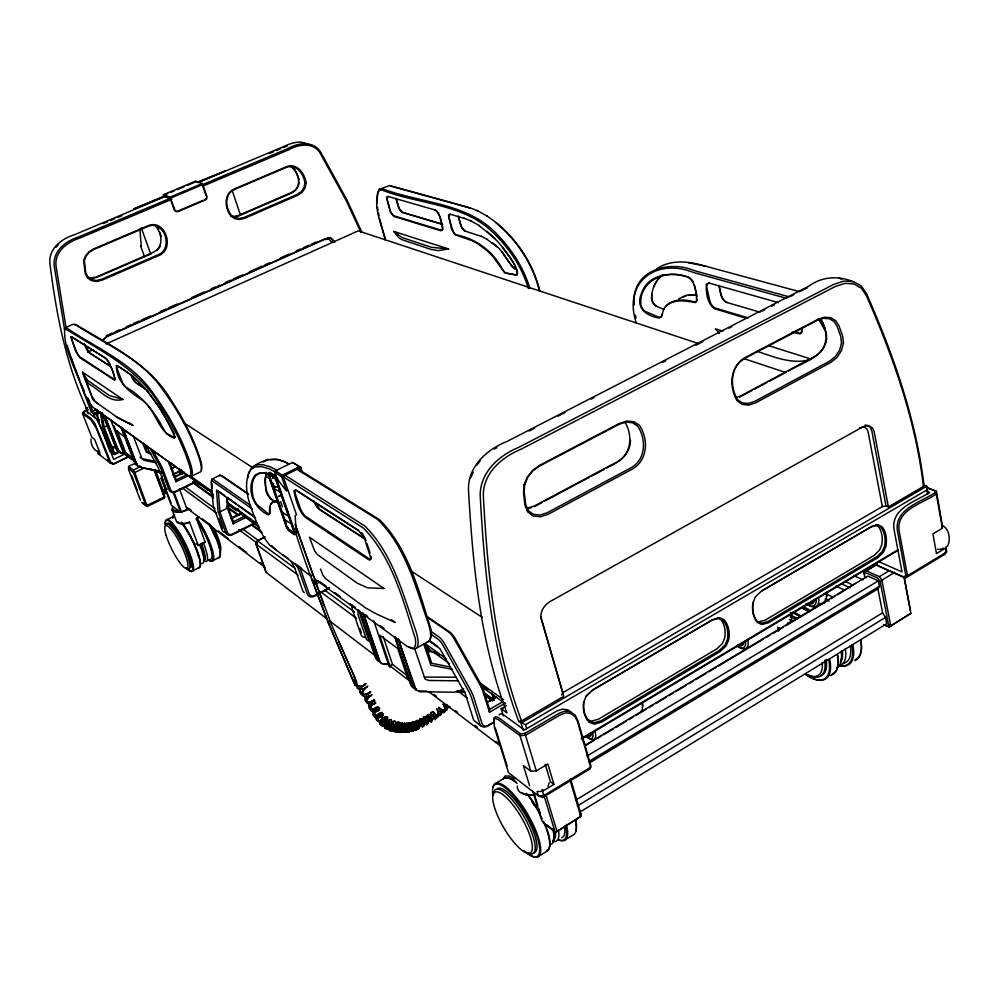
<?xml version="1.0" encoding="UTF-8"?>
<svg xmlns="http://www.w3.org/2000/svg" width="999" height="999" viewBox="0 0 999 999"><rect width="100%" height="100%" fill="white"/><g stroke="black" fill="none" stroke-linecap="round" stroke-linejoin="round"><path stroke-width="1.5" d="M432.367 719.18L431.593 721.778M128.559 467.682L128.571 466.458L135.115 463.336M409.665 726.323L408.441 723.301L405.719 723.85M269.942 506.343L269.867 511.513A9.041 2.373 63.4 0 1 267.807 513.399L257.767 505.219A6.294 1.636 63.4 0 1 252.997 496.353C251.698 489.41 251.111 481.306 255.869 475.499L259.927 473.301L265.347 473.189L269.33 474.425M370.429 708.653L372.402 703.858M876.223 564.21L879.182 566.358L905.556 578.009L944.517 554.445L946.553 552.085L945.816 547.914L936.45 553.571L932.941 533.878L942.369 528.246L942.407 525.586L936.4 491.333L926.16 487.262M432.13 720.104L431.106 716.233L428.858 714.223M634.34 304.87C630.556 270.904 668.294 259.465 694.53 270.717L789.497 296.915M418.906 720.803L419.717 719.093M942.369 528.246L936.35 493.943L934.977 492.719L935.027 490.596M428.534 716.058L430.307 718.518L429.832 721.49M651.798 294.43C651.223 298.838 652.609 303.896 656.63 306.256M441.083 713.249L441.071 712.112M927.447 494.405L926.785 486.201L924 485.152C915.783 418.569 893.593 355.232 866.72 294.081L861.525 286.238C845.928 275.687 824.662 274.413 809.178 285.964L506.718 441.608C486.525 449.538 467.47 467.132 468.494 490.409C472.902 565.796 480.119 641.67 506.93 712.899L501.136 708.703L506.418 705.656M154.77 469.705L164.66 496.903L164.223 498.226L147.34 506.481L134.765 472.515L133.279 470.042L128.571 466.458M381.406 713.448L379.545 713.536L377.135 716.033M384.028 725.461L384.927 728.421L388.199 729.258M505.244 703.146L489.46 712.262L489.56 709.402L483.978 691.508A16.209 5.07 60.7 0 0 480.269 683.079L455.282 638.611A9.466 2.985 61.2 0 0 450.299 632.454L426.448 616.096M176.611 211.388A2.935 2.747 -74.8 0 1 174.138 209.578L170.317 198.701L163.761 196.266L163.486 194.68L195.417 181.244L202.248 183.541L206.893 196.216A2.922 2.71 -76.1 0 1 205.257 200.012L178.396 211.451A2.935 2.747 -74.8 0 1 174.85 209.84L170.092 197.115L163.486 194.68M864.722 577.622L864.135 572.215L877.184 563.736M423.326 726.423C425.324 724 424.1 719.23 420.879 718.706M358.179 609.84L357.954 614.447L365.996 638.124A6.543 5.357 -54.1 0 0 370.329 641.283M164.223 498.226L164.71 495.954M360.252 611.675L360.102 614.66L367.932 637.774A5.145 4.221 -54.1 0 0 369.28 639.647M447.614 707.791L446.765 710.089L444.917 710.888M570.704 779.17L580.894 813.96L580.744 816.395L555.956 832.142L546.853 824.887M195.417 181.244L195.367 181.98L187.038 185.477M434.066 712.324L436.238 716.67L435.252 719.804M314.648 579.158L315.434 584.303L313.973 580.094M172.852 518.319L173.052 516.008L174.688 514.885M428.309 721.678L427.647 723.875M445.142 709.452C446.303 706.343 439.897 701.348 445.167 705.706M394.93 727.821L395.092 726.635M493.731 721.34L494.055 717.794L495.816 716.545L498.763 717.819L520.404 733.703L524.912 733.391L559.64 713.011L565.247 711.088L570.679 711.825M406.568 725.624C407.068 730.594 398.039 735.414 396.99 728.833M414.997 726.548L413.836 723.701M392.944 727.609L393.044 729.807M376.536 717.694C376.198 722.764 383.529 721.59 385.701 718.768M246.728 517.007L233.167 523.801L233.391 521.728L227.959 506.855L227.385 497.639M397.003 728.121L397.078 727.372M399.712 729.794L399.101 726.86M411.089 724.038L411.039 725.249M188.436 475.686L175.961 481.743L176.199 479.832L171.116 466.308A11.439 2.585 63.9 0 0 169.368 462.237M431.031 712.924L432.342 715.646L435.064 717.544M441.108 714.098C440.422 702.784 434.503 708.566 444.93 710.177M376.111 717.806L376.198 719.617L377.772 721.315M390.796 726.985L391.471 724.874M430.619 719.992L430.269 717.669M414.885 722.627L416.371 720.654M430.419 719.779L429.632 721.39M417.17 722.202L416.845 724.7M414.697 722.951C415.509 721.178 412.45 721.59 411.75 722.589M388.374 727.434L389.335 724.525M424.2 723.9L423.464 726.036M190.572 476.635L199.538 472.29A25.287 6.056 64 0 0 198.389 455.894C190.097 432.305 177.822 410.239 162.987 390.147C142.07 358.491 105.257 344.605 74.95 324.3L73.027 324.3L64.748 327.947C62.987 350.349 77.273 371.303 83.841 392.17A21.429 4.383 64.5 0 0 92.87 407.217L208.092 490.309L208.017 488.823M383.042 714.822C381.468 718.081 375.199 719.392 373.514 715.596M423.963 724.75L423.963 721.965M247.627 478.309L248.676 472.614L251.736 467.607C262.675 459.378 277.01 455.469 288.823 464.423M90.934 439.085C90.747 443.194 92.507 448.763 96.304 450.861M395.192 726.773L395.267 728.646M391.77 721.44L391.321 719.555L389.573 719.68M429.245 651.585L428.683 648.376L424.937 645.679M422.989 723.8L421.128 722.065L421.103 720.042M520.404 733.703L519.992 735.664L525.499 735.289L560.564 714.685L565.859 712.886L570.879 713.561L574.949 716.558L577.522 721.528L590.684 767.232L543.818 795.566L538.374 795.866L537.062 791.57L542.507 791.258L553.946 784.352L547.839 763.998L536.313 770.878L530.844 771.216L519.992 735.664L498.151 719.592L495.379 718.393L493.743 719.53L494.53 727.796L508.528 772.664L538.374 795.866L542.744 797.464L589.485 769.193L590.859 765.671L577.809 720.341L575.087 715.084L567.782 709.852L562.375 709.115L556.768 711.026L524.4 729.994L503.733 714.934L500.774 713.686L499.001 714.934M266.246 473.264L264.997 479.295L265.809 489.985A6.281 1.673 63.4 0 0 270.567 498.813L273.951 501.51M266.621 472.44C264.073 481.955 264.81 494.58 273.614 500.749M408.154 730.119C417.207 726.635 404.345 721.091 411.263 729.332M447.077 708.628L447.102 706.755M298.776 184.79L299.288 182.367M416.009 727.197C416.883 725.224 415.659 720.741 412.912 722.165M402.547 726.71L403.234 729.844M434.577 717.669L433.316 713.873M427.922 723.226L427.597 719.205L425.037 716.62M435.839 718.656L435.464 714.847L432.967 711.75M367.083 700.024L369.717 695.903M393.019 726.91L392.932 729.72M426.436 722.489L426.086 719.742L424.488 718.506M400.786 726.323L400.636 729.095M172.103 509.84L176.373 521.078A12.837 5.17 -20.6 0 0 185.677 523.126L189.535 522.202L186.326 523.551A11.613 4.695 -20.6 0 1 177.909 521.69M382.093 722.752L382.43 721.628M434.378 717.744L433.941 718.793M864.073 573.726L865.746 570.554L879.357 576.66L881.842 580.007L890.721 625.724L889.185 627.147L883.778 624.55M409.802 727.135C409.328 730.356 405.644 733.666 402.41 731.817M412.899 724.163L412.862 725.686M402.322 726.86L402.722 729.645M426.336 722.402L425.562 723.975M438.399 715.172L437.887 710.901A3.559 0.824 72.3 0 0 437.287 709.814L436.588 708.778L437.787 710.364M440.959 714.672L441.021 713.786M826.81 338.012C824.662 357.542 802.384 362.4 788.423 371.054M375.874 718.081L376.074 717.357M440.596 713.648L440.072 714.847M378.084 718.83L379.058 716.645M411.288 727.871L411.101 725.199L409.115 725.074M327.085 618.943L266.109 572.377L256.668 545.104M411.039 723.8L411.75 727.946M395.454 726.173L395.192 728.196M424.987 718.244L425.474 720.304M549.175 782.816L548.051 786.238M663.848 308.753L661.45 316.583L659.34 318.069C644.755 315.709 635.102 306.768 641.97 292.158C648.9 273.601 672.202 271.478 688.586 277.31A6.893 3.534 63.7 0 1 693.343 282.28M384.365 724.65L387.025 720.779M422.215 724.662L422.44 723.438A2.522 1.836 82.8 0 0 422.227 722.227L420.904 720.604M418.706 723.938C416.695 719.829 415.784 725.674 418.956 726.098M397.54 726.535L398.077 725.137M372.827 710.963L373.151 715.147M128.883 456.768L113.187 464.223L109.977 462.862L98.314 453.796L97.178 450.899L100 453.084L94.618 439.398L91.821 437.275L82.517 413.611L84.203 411.276L87.974 409.54M181.656 470.829L180.956 471.091M384.165 724.75L385.127 722.614M365.259 696.753L365.472 701.335M397.252 726.648L397.502 725.936M397.552 728.333C399.737 727.122 401.448 720.741 397.277 722.752M198.913 516.558L196.341 519.268L198.302 517.607M382.567 721.59L383.129 724.774M408.042 727.834L405.207 730.531M399.712 725.049L399.138 726.335M128.896 456.193L113.187 464.223L107.63 459.927M360.414 689.048L359.877 692.007L361.014 694.367M360.726 688.998C358.166 693.93 364.847 696.266 368.456 694.093M191.259 510.489L188.799 508.628L180.594 512.325L171.279 505.132L161.151 478.459L162.025 476.111L162.362 480.094M374.113 713.174L374.662 711.937M407.592 724.7C405.756 728.321 410.127 732.879 413.748 730.681L414.56 729.745M401.361 726.922L400.974 724.437L399.138 724.874M409.378 728.633C410.789 726.61 409.49 721.877 406.506 723.676M401.373 726.061L400.949 727.047M365.622 696.715C363.037 702.497 371.665 703.895 374.937 700.724M391.433 721.578L391.158 719.867M210.764 490.309L209.628 490.759L207.367 489.135M944.517 554.445L946.065 550.649M373.214 710.988C370.891 716.882 380.232 717.257 382.53 713.311M393.331 724.712L393.169 722.864L390.959 724.138M755.456 596.753L752.921 602.884A28.047 20.367 -63.2 0 0 757.442 622.527L761.825 624.5L768.543 622.739L877.934 557.629L883.466 552.185L885.938 546.278A27.423 19.406 -65.3 0 0 882.229 526.885L878.196 524.762L871.852 526.286L761.338 591.058L755.419 596.915M420.779 720.629L420.929 722.352M561.675 695.017L562.849 692.669L882.329 506.593L886.026 505.981L888.386 506.93L923.451 486.463L924 485.152M393.131 724.425C394.593 720.816 389.635 723.326 389.548 725.436M470.704 477.809L473.164 472.14M277.285 479.495L274.8 472.377L275.474 470.829L292.445 462.437L300.799 467.257L302.809 473.151M269.393 473.439A5.157 1.411 63.6 0 1 270.055 472.377L275.424 475.836A5.182 1.424 63.5 0 1 278.296 480.394L286.613 491.096L281.643 476.76L282.317 475.199L299.4 466.72L300.799 467.257M386.975 719.268L385.277 721.241L382.018 722.702M440.884 714.297L440.097 715.521M369.867 703.708C366.558 709.59 375.936 711.488 378.908 707.454M404.62 724.887L404.345 725.486A4.57 3.496 76 0 0 404.046 727.497L404.12 728.184M367.12 698.9L369.193 695.941M402.997 724.912L404.383 725.112L404.046 728.995L401.148 730.444M399.25 726.423L399.675 725.624M239.36 510.739L238.099 511.138M412.3 724.675C415.022 721.403 415.696 729.395 412.275 729.282M393.731 725.674L393.344 730.032M380.394 720.878L382.467 718.094L385.015 716.857M421.865 725.424L421.553 725.636M383.504 719.767L385.302 718.106L385.289 716.932M265.11 536.788L257.367 540.721L255.831 543.893L266.109 572.377M380.244 720.928L380.582 720.242M84.203 411.276L82.517 413.611L90.834 419.742L96.116 427.872L109.977 462.862M385.976 717.494L383.117 720.092L378.871 720.654M398.963 725.936C401.136 723.825 398.801 720.217 396.416 722.826M380.806 720.928L383.042 718.156L385.289 717.769M389.46 724.7L388.586 727.946M477.934 210.951L470.554 207.967L389.598 185.539L379.383 189.261L377.51 192.745L377.172 203.084M431.193 712.262L431.093 713.086A4.333 1.598 41.6 0 0 431.718 714.397L432.967 715.833M385.277 723.488C385.377 721.653 390.459 718.88 388.973 722.227M389.348 721.503L388.823 722.314M401.261 725.511L401.973 724.362M653.583 286.95L657.354 280.157L662.824 274.837M542.744 797.464L543.818 795.566L542.507 791.258M411.113 728.283L407.929 730.219M429.046 715.734L430.319 718.219M590.347 762.349L877.909 588.861L879.42 586.288L878.358 580.856L867.769 576.073L584.865 745.354M404.27 728.621L404.982 726.548L404.383 725.112M398.738 726.885L400.512 724.762M589.485 769.193L590.684 767.232M401.161 727.359L398.451 729.807M947.452 546.228C950.836 540.147 949.45 529.782 943.268 525.899M427.197 715.309L427.522 717.419L430.382 720.004M406.031 725.823L407.23 725.112L408.129 726.236M397.04 726.698L397.54 723.988L395.217 725.087M376.773 715.921C377.01 713.074 384.428 711.113 380.157 714.572M406.431 729.707C408.191 728.97 408.803 724.188 406.118 725.324M387.162 723.189L388.886 721.228M412.999 723.95L412.699 724.487A2.735 1.673 66.9 0 0 412.587 725.536L412.649 725.911M298.514 186.014L295.554 190.297L291.296 193.194M394.418 725.336C396.978 723.463 395.317 718.968 392.457 721.915M394.518 725.811C396.403 724.5 396.403 719.779 393.344 721.865M389.56 721.69L387.15 723.888L384.028 724.899M425.137 717.806C425.312 720.966 427.822 722.015 424.825 718.393M411.85 722.826L412.487 722.102M410.227 729.058L411.188 725.898L412.025 727.722M375.462 710.751L375.037 711.325L376.785 710.851M373.801 709.914L377.485 707.317M392.095 723.563L390.759 727.796M373.514 709.727C374.725 706.293 380.981 706.418 375.537 708.84M389.822 724.1L390.671 723.076L386.151 726.373M423.201 717.669L423.926 720.941M502.634 779.282L505.157 775.961L509.752 776.098L514.747 779.045M157.255 250.237L160.477 246.029M102.335 340.622L107.243 336.076L325.549 238.561L331.306 238.237L334.915 242.02M102.747 340.372L106.718 336.725L324.275 239.535L328.908 239.236L331.793 242.307M375.724 711.001L374.475 715.134M663.598 309.44C669.367 298.526 683.878 298.813 694.218 301.823A6.943 3.546 63.4 0 0 697.152 299.063M408.079 723.913L409.265 722.889M408.466 723.788C415.596 719.093 412.762 735.589 405.969 731.455M361.638 686.937C370.816 678.821 363.149 688.011 358.891 686.163M425.611 723.651L426.273 720.941L424.55 718.418M476.511 465.359L480.132 460.939M366.596 695.004L369.88 692.507M394.18 726.061L393.144 727.185M366.421 694.767C378.284 685.988 361.763 700.274 360.876 691.52M874.924 563.486A15.522 7.842 -8.8 0 0 878.059 565.759L904.17 577.297L905.768 575.399L897.502 531.318C893.843 508.978 920.816 502.297 934.977 492.719M946.09 546.603L946.553 552.085L907.504 575.686L905.556 578.009L904.17 577.297M196.516 518.781L205.17 541.933L198.963 545.529L196.016 543.618M396.079 727.384C398.389 726.136 397.739 721.603 395.092 724.462M555.956 832.142L580.744 816.395L569.817 779.357M55.894 247.39L58.491 244.43M362.225 686.6L365.147 684.615M399.962 728.458C401.998 727.434 401.748 722.814 399.225 725.411M364.785 688.024L362.425 691.82L362.462 694.854M423.326 726.136L422.377 727.297M411.263 730.594C413.598 728.795 414.248 722.914 410.427 722.776M579.857 815.022L580.894 813.96M398.901 723.95C408.241 718.843 399.488 737.1 393.481 730.831L390.472 730.968L388.461 728.795M418.606 728.758L420.354 725.124L419.018 721.266M417.132 727.597L418.294 724.287L416.521 722.04M280.195 495.829L278.584 496.428L279.807 495.891M365.272 687.949L362.762 691.695L363.049 694.742M399.3 723.988L401.723 722.677M662.025 275.162C655.194 280.632 651.735 289.523 651.498 298.114A5.732 2.822 63.6 0 0 656.031 306.081L663.823 309.39M378.484 709.69L377.21 710.651M386.126 720.741L387.712 718.518L387.113 717.257M586.326 696.103L592.332 690.334L712.125 620.142L718.743 618.431L722.939 620.304A27.435 20.255 -61.3 0 1 727.472 639.173L725.112 644.855L719.467 650.349L600.923 720.853L593.893 722.826L589.335 721.091A28.159 21.229 -58.3 0 1 583.903 702.01M431.131 722.514L432.38 719.317L430.332 714.947M373.027 703.721L371.191 706.231L370.941 708.828M413.199 728.895C415.222 727.859 415.297 722.851 412.387 723.875M903.895 576.248L910.876 613.336L889.185 627.147M371.416 701.735L374.013 700.374M389.273 722.739L384.54 725.249L381.156 724.437M414.348 730.281L416.433 727.222L416.108 723.451M400.961 730.269C403.696 731.056 406.718 724.425 403.034 725.311M865.284 572.489L877.584 578.034L880.107 581.343L888.573 624.887L887 626.248L884.29 624.949M270.779 504.12L272.964 502.222L278.746 501.96M388.236 721.241L389.285 720.416M426.798 725.049L428.159 723.064L428.059 719.829A3.871 2.235 73.5 0 0 427.235 718.156L426.148 717.095M405.344 723.925L406.718 723.151M88.099 413.736L85.827 407.929L86.676 408.541L87.662 407.704M381.718 715.883L380.931 716.47M371.091 695.666L371.216 694.929M385.302 720.679L384.378 721.365M446.466 709.715L443.781 710.414L440.509 709.14A4.083 1.161 26.7 0 1 439.26 708.204L438.998 707.929M392.282 726.236L388.823 728.109M403.109 725.536L404.245 725.037M402.397 723.913L404.757 723.139M402.759 723.888C413.099 721.403 399.6 740.084 397.04 728.833M420.991 726.073L422.24 723.039L420.616 720.454M855.481 583.428L837.524 594.742M880.107 581.343L894.629 572.327M617.544 462C624.837 457.417 630.769 449.163 630.431 440.309M399.787 730.769C402.048 729.52 405.619 724.35 401.96 722.976M399.912 729.745L396.99 731.318L394.018 730.881M406.543 729.657L404.995 730.381M433.516 718.88L434.403 716.72L433.279 714.335M427.497 714.71L427.197 716.146L428.896 718.556M273.776 488.074L274.962 487.45M395.829 729.457L393.444 730.781M388.536 724.75L387.387 725.474M395.529 729.108L394.018 730.032M666.433 305.794C674.5 298.751 685.838 300.899 695.354 302.585L696.465 301.548C696.815 293.331 695.591 281.893 687.924 277.098M678.596 298.926L686.75 295.105L696.815 294.755M395.454 728.358L392.595 729.407L390.996 728.333M387.5 721.628L388.823 721.016L389.51 721.665M280.307 490.709L278.858 491.433M383.329 718.631L385.177 718.031M384.927 721.628L385.589 721.191M423.588 717.057L423.738 720.142M366.171 687.25L366.908 686.825M537.549 856.98L546.441 851.485A42.295 12.625 59.5 0 0 543.356 821.428M564.198 840.496L572.739 835.214A42.02 13.187 59.3 0 0 575.412 820.404M910.876 613.336L890.721 625.724L888.573 624.887M416.571 722.552C419.168 722.327 418.981 727.21 416.658 727.859M580.481 811.725L886.737 623.726L885.501 617.394L882.604 612.824L877.909 588.861M416.108 722.539L416.833 722.327M575.624 800.211L882.604 612.824M577.36 805.993L885.501 617.394M586.95 756.081L878.358 580.856M588.548 761.65L879.42 586.288M879.357 576.66L889.572 570.529M581.893 738.948L898.163 550.337M875.549 565.397L864.135 572.215L864.61 574.6M584.939 745.928L594.268 740.346M596.94 738.748L600.936 736.35M603.608 734.752L612.936 729.17M615.596 727.572L626.273 721.191M628.933 719.592L632.929 717.207M635.601 715.609L646.266 709.228M648.925 707.629L652.934 705.232M655.594 703.633L666.258 697.252M668.93 695.654L672.926 693.269M675.599 691.67L686.263 685.289M688.923 683.691L692.919 681.293M695.591 679.707L706.256 673.314M708.915 671.728L712.924 669.33M714.048 668.656L716.308 667.295M718.568 665.946L763.136 639.273M765.796 637.687L769.779 635.302M772.427 633.703L783.066 627.347M785.714 625.761L828.221 600.312M830.881 598.726L834.864 596.341M866.395 577.472L864.747 577.884M205.17 541.933L198.264 545.404L189.535 522.202M495.492 783.466L504.408 778.171A42.295 12.625 59.5 0 1 517.107 783.453M581.256 738.598L897.989 549.762M408.953 724.75L410.102 724.525M761.013 591.495L871.265 526.873L877.309 525.424L881.043 527.385A26.361 18.656 -65.3 0 1 884.615 545.966L882.317 551.436L877.047 556.63L767.856 621.565L761.463 623.251L757.404 621.415A26.948 19.58 -63.2 0 1 753.059 602.597M853.67 281.706L844.055 281.031L833.84 284.34L518.718 447.34C498.451 455.581 479.245 473.264 480.232 496.765C484.615 572.877 491.458 649.6 518.781 721.478L521.54 720.953L563.673 696.365L541.158 618.668C539.747 611.725 544.23 605.119 549.974 601.61L862.212 427.197L866.22 425.811L869.892 426.173L872.689 428.234L874.175 431.655L888.386 506.93M518.781 721.478L525.499 724.712L926.672 490.072M493.518 722.227L488.211 725.299A5.757 4.483 -55.1 0 1 481.968 723.388L474.05 698.239A17.77 5.457 60.8 0 0 469.98 689.035L444.83 644.18A11.014 3.397 61.3 0 0 439.098 637.062L431.618 631.83M494.23 722.277L487.574 726.136A7.318 5.694 -55.1 0 1 479.745 723.738L471.765 698.488A16.259 4.97 60.8 0 0 468.032 690.047L443.019 645.404A9.49 2.922 61.3 0 0 438.049 639.223L430.594 633.99M489.56 709.402L502.684 701.847M487.062 702.285L496.503 696.865M489.273 701.523L494.667 698.426M463.786 688.636L458.678 691.308L453.921 692.22L419.955 691.708L415.359 689.56L398.077 638.686L416.246 690.309M263.174 461.988L268.044 459.24M370.716 695.916L365.709 697.177L361.9 695.079M416.483 648.089L428.921 641.221M389.947 665.908L408.116 679.757L397.764 648.538L379.62 635.139L389.947 665.908L392.532 664.485L408.441 676.56M534.028 506.805L542.27 502.41M545.017 500.949L588.973 477.485M591.72 476.024L604.083 469.43M606.83 467.957L616.445 462.824M739.635 397.09L751.835 390.572M754.545 389.135L766.745 382.617M769.455 381.181L785.714 372.502M656.867 268.743C670.903 259.153 688.898 261.301 704.332 265.859L799.774 291.72M329.508 587.624L314.66 595.454A4.833 4.071 -53.4 0 1 309.066 593.581L301.398 571.715A14.798 3.871 62.8 0 0 299.213 566.533M329.195 588.436L314.298 596.291A6.144 5.17 -53.3 0 1 307.267 593.93L299.563 571.977A13.536 3.534 62.8 0 0 296.303 564.822M315.634 581.992L318.356 580.556M316.795 583.591L319.518 582.167M387.5 720.441L388.723 719.992M494.293 449.051L496.853 447.714M529.145 431.019L534.652 428.184M558.079 416.133L564.972 412.587M591.158 399.125L593.918 397.714M662.886 362.25L665.696 360.814M695.978 345.204L702.859 341.658M729.008 328.172L731.755 326.748M762.037 311.139L764.784 309.715M771.678 306.169L774.425 304.757M790.946 296.241L793.693 294.817M800.574 291.271L807.454 287.724M191.521 571.49L198.202 568.094A28.859 6.269 63.4 0 0 197.103 551.51A28.859 6.269 63.4 0 0 181.319 522.34M211.563 561.313L218.007 558.054A28.721 6.568 63.4 0 0 209.465 524.525M264.46 537.387L257.505 540.921L255.831 543.893L298.077 575.124M254.745 522.864L232.567 534.04A4.396 3.834 -52 0 1 227.335 532.217L219.88 511.913L218.406 491.071L216.546 490.309L218.082 511.763L225.724 532.554A5.582 4.87 -51.9 0 0 232.317 534.84L254.558 523.638M233.391 521.728L244.305 516.258M417.207 729.62C420.579 728.259 421.378 722.901 418.406 720.741A4.471 2.485 72 0 0 417.182 720.466L416.808 720.566M230.919 518.256L241.795 512.812M232.38 518.219L240.472 514.173M273.576 483.316C270.005 484.028 277.048 488.449 278.559 486.575M219.88 511.913L227.447 508.154L226.785 497.714M274.875 487.012C270.979 487.749 279.795 492.657 279.82 489.91M278.471 486.138L277.21 486.725M273.389 477.534L272.203 478.209L273.589 477.659M167.233 519.555L173.976 516.233A28.859 6.269 63.4 0 0 172.402 517.457M212.287 478.946L220.005 475.162M166.721 492.807L163.024 489.997L164.598 490.297L165.709 493.231L163.287 493.369L154.658 470.679M163.224 494.443L165.709 493.231M195.829 481.406L175.487 491.321A4.096 3.646 -50.6 0 1 170.504 489.56L163.324 470.541A12.537 2.772 63.9 0 0 160.252 463.886L152.847 450.299M147.377 505.219L164.298 496.965L153.921 469.705M195.704 482.155L175.3 492.107A5.195 4.645 -50.6 0 1 169.043 489.897L161.813 470.791A11.464 2.535 63.9 0 0 158.991 464.685L150.15 448.464M174.288 476.735L184.041 472.003M174.525 477.322L182.805 473.314M176.199 479.832L187.4 474.4M171.104 469.006L174.987 467.132M173.464 474.05L181.606 470.117M172.715 474.862L181.656 470.529M171.94 468.032L174.525 466.795M133.279 470.042L139.86 466.895M134.765 472.515L143.981 468.094M124.925 454.008L113.636 459.353L102.747 431.431M120.13 451.86L114.523 454.52L114.51 453.371L118.694 451.386M124.55 436.763L115.11 429.907L124.163 453.334L125.662 452.622L132.792 457.942M380.457 716.733L378.196 717.432M413.449 730.594L411.563 731.131M115.772 446.653A3.771 3.447 -48.5 0 1 111.089 444.942L104.158 427.122L106.818 425.886M97.552 411.551L93.444 413.449L91.184 411.8L72.752 363.074M95.005 417.445L93.444 413.449L96.216 414.448L98.926 413.186M383.841 721.665L382.03 722.314M83.966 411.988L87.887 410.189M91.184 411.8L96.915 409.528M380.357 717.319L383.017 715.534L383.241 713.985M87.562 352.197L93.232 349.65M105.994 343.943L358.266 230.856L698.351 343.531M106.481 335.614L112.138 333.092M114.972 331.83L119.218 329.932M126.299 326.773L130.544 324.875M133.379 323.614L139.036 321.079M141.87 319.817L150.362 316.021M160.277 311.601L165.934 309.066M168.769 307.804L177.26 304.021M191.408 297.69L204.158 292.008M211.226 288.848L215.484 286.95M218.207 285.739L219.505 285.152M225.187 282.617L230.869 280.082M233.704 278.808L242.233 275M249.338 271.84L262.113 266.134M264.96 264.86L269.218 262.962M280.582 257.879L289.098 254.083M296.204 250.911L300.462 249.001M303.296 247.74L308.978 245.205M311.825 243.931L316.084 242.033M394.717 729.345L393.643 729.757M96.578 277.485L151.386 253.758M289.86 193.806L238.474 216.059L233.604 217.208M177.672 211.176L203.109 200.349M269.355 153.509L273.601 151.711M276.448 150.512L280.694 148.714M170.092 197.115L202.248 183.541M169.755 198.489L78.621 236.963C65.722 240.821 52.41 251.373 54.246 266.246L64.485 328.996M170.729 198.102L288.349 148.376C298.564 142.382 314.111 140.722 320.891 152.535L346.953 200.012L361.638 231.731M203.009 186.101L288.624 149.838C298.501 144.131 313.661 141.858 320.292 153.459L346.328 200.849L360.976 232.492M163.461 195.417L167.62 193.656M170.392 192.495L174.55 190.734M177.335 189.573L184.266 186.651M163.761 196.266L133.816 208.878L164.523 196.553M197.04 182.243L225.612 170.804L197.827 182.517M166.059 196.129L74.213 234.852C61.364 238.624 48.114 249.138 49.95 263.923C56.269 313.461 65.434 362.949 86.676 408.541M198.564 182.43L282.829 146.915C290.584 143.257 300.399 139.523 308.354 144.63M103.397 223.514L107.667 221.703M110.514 220.504L114.798 218.706M117.645 217.507L121.928 215.709M171.915 199.238L80.07 237.999C67.632 241.82 54.208 251.598 56.056 266.196L66.246 328.808M283.416 147.577L287.337 145.966M373.551 699.837C377.61 700.311 364.647 704.782 365.746 698.638M373.514 703.708L371.403 704.283M369.355 695.991L368.306 696.365M464.735 692.02L462.137 692.582L456.168 691.495M367.145 686.263L367.894 686.226M401.348 731.593L402.023 731.343M386.788 725.749L383.179 725.973M370.055 691.895C372.415 692.045 366.183 694.967 364.86 694.193M859.565 427.734L864.659 427.247L866.832 428.846L868.081 431.705L882.329 506.593M682.442 297.053L686.251 295.754M444.393 712.449L440.834 712.374M406.056 724.987L407.604 725.037L408.141 728.87M416.883 729.557L414.348 729.732L412.162 728.446M404.021 723.513L405.769 723.551L406.718 725.187M736.363 397.415L740.247 396.166L814.597 356.493C828.159 349.213 829.008 331.156 820.454 319.63M527.135 508.266L534.49 505.931L616.72 462.062C631.655 454.408 633.066 434.84 624.687 421.765M527.534 508.878L531.431 507.642M389.66 728.383L385.489 728.346L384.178 725.936M416.371 720.541L418.444 721.016L419.805 723.738M412.712 731.006C416.483 730.269 418.019 724.45 414.96 722.077M439.073 715.596L435.064 714.784M393.269 730.344L390.497 730.519L388.661 728.546M420.092 718.83L422.802 720.217M375.199 702.347C377.859 702.659 371.928 705.406 370.729 704.832M758.765 621.84L765.159 620.167L874.212 555.394L879.47 550.212L881.767 544.742A26.299 18.644 -65.3 0 0 878.196 526.198L875.698 524.887M423.938 716.758L424.6 716.695M443.444 704.345L444.393 705.219M92.57 278.396L95.242 277.784M362.462 686.513C358.279 688.236 353.896 685.364 354.22 680.781M385.377 725.599L383.791 725.873M276.523 500.674L273.376 501.348L271.166 503.259L269.568 507.155L269.555 513.823L268.406 514.872C253.671 508.591 245.567 488.998 254.907 475.312L258.991 473.101L264.423 472.989L269.755 474.637M377.547 706.53C380.507 708.378 369.006 711.563 369.78 706.093M379.021 708.241L379.707 708.179M398.126 730.369L396.228 730.257M397.989 729.957L395.954 729.657M379.383 189.261L382.38 188.724C420.529 203.334 468.219 202.522 497.602 234.852C512.075 250 523.863 268.094 529.82 288.299M450.162 706.867L447.202 706.718L449.313 706.78M365.684 683.728C365.247 686.163 356.181 688.361 355.457 683.416M397.727 729.794L396.103 729.707A2.16 1.873 -62.3 0 1 395.529 729.245M367.17 686.725L364.335 688.91L359.403 689.485M370.617 701.822L374.375 699.887L370.354 702.397A5.532 3.796 -56.5 0 0 369.917 702.996M448.588 248.951L438.199 250.624L430.981 249.4L401.398 239.485L398.951 237.874L393.856 231.443L448.588 248.951L431.431 247.315L401.898 237.487L393.856 231.443M416.558 729.832L415.234 729.919M393.269 729.133L391.059 728.508M384.727 726.635L385.427 726.548M438.249 715.534L435.152 714.71M503.046 708.478L501.136 708.703L503.346 715.871M689.023 295.155L696.203 294.88M436.263 717.195L438.598 715.059L437.525 709.789M941.458 549.25L937.487 549.325M455.956 677.222L424.25 677.097M809.702 359.815C791.495 364.448 774.063 356.993 757.142 351.286M361.888 688.848L359.952 688.848M370.829 704.77L374.388 703.82L375.087 702.497M122.927 399.438C109.141 403.459 99.937 389.81 89.136 384.178L85.514 380.219L82.555 372.19L122.927 399.438L109.241 395.467L87.562 380.307L82.555 372.19L93.032 399.5L94.368 401.074L117.82 417.782L132.817 425.374L129.008 422.702M464.672 691.62L458.966 690.871M436.363 717.632L438.673 716.246L438.998 712.712M449.213 706.33L448.301 706.318M270.13 459.702L276.586 459.415L284.528 461.675L289.548 464.223M256.493 464.91L262.874 464.685L270.729 467.02L276.973 470.279M381.343 722.814L379.932 722.801M396.64 732.042L393.643 730.981M379.757 721.79L380.532 721.778M386.588 716.733L387.687 717.282M436.675 717.844L435.477 717.732M373.913 711.812L374.563 711.812M74.401 324.837L76.261 324.825C111.276 346.004 151.024 364.385 172.053 401.635C184.178 420.167 194.505 440.072 200.911 461.338A24.126 5.794 64 0 1 201.473 469.555M64.748 327.947L66.646 327.959C96.703 348.464 133.142 362.774 153.858 394.38C168.656 414.56 180.931 436.663 189.298 460.277A25.337 5.944 64 0 1 188.099 475.649L165.272 459.303M64.286 329.295L66.109 329.308C100.812 350.799 140.022 369.717 160.876 406.868C172.977 425.474 183.304 445.417 189.835 466.695A24.188 5.657 64 0 1 189.086 476.086L186.701 475.137M458.241 680.794L428.783 680.481L425.075 679.095L414.51 648.139M365.497 697.277L369.418 696.64L372.09 694.717M419.255 691.033L426.91 691.146M388.861 664.56L382.28 664.073L379.77 661.525L363.549 613.523M383.703 663.823L389.685 663.96M379.17 708.741C380.994 709.852 376.461 711.812 375.224 711.788L378.109 710.664L379.145 709.115M370.217 704.32L368.519 703.92M865.059 425.099L867.507 425.349L870.304 427.397L871.802 430.819L886.026 505.981M369.155 704.757L369.917 704.844M423.189 725.848L423.826 725.923M370.092 704.77L366.446 702.659M419.318 728.096L416.383 726.822M400.075 731.743L398.963 731.48M383.079 725.848L380.756 724.887L379.945 722.789M327.547 237.5L330.357 237.899L333.953 241.683M230.994 216.034L233.966 216.483L238.599 215.384L291.271 192.595C303.109 187.712 299.113 171.041 289.685 166.071M382.38 726.273L383.104 726.385M688.161 262.612L705.881 266.358M87.962 277.335L91.583 277.959L96.628 276.823L152.697 252.547C163.824 248.089 162.4 234.016 155.769 226.261M413.361 687.899L415.459 688.274M416.533 688.948L414.323 688.548L410.814 685.302L394.967 637.524M373.251 711.75L370.941 710.789L369.842 708.691M452.372 669.367L430.869 665.147L423.688 643.793M378.109 660.863L380.157 661.251M450.474 667.02L431.743 663.286L425.112 643.568M686.226 276.648C666.795 269.206 639.76 280.007 640.834 303.421A5.744 2.797 63.6 0 0 645.366 311.413L658.291 316.983A8.242 4.046 63.5 0 0 662.075 314.31M427.335 651.136L434.69 652.547M441.483 711.937C449.775 714.198 440.397 700.386 444.917 705.756M156.169 462.862L144.755 460.427A5.232 4.733 -50.3 0 1 141.583 457.704L133.267 435.976M373.401 711.35L371.828 710.813M155.22 461.438L142.407 458.691A5.22 4.733 -50.2 0 1 139.972 457.23M427.697 723.338L424.363 721.553L423.027 718.943M411.126 731.218L409.278 730.506M161.064 471.715L139.848 467.033A5.557 5.02 -49.6 0 1 136.513 464.173L122.765 428.384M160.14 471.753L140.185 467.357A5.282 4.783 -49.6 0 1 137.013 464.622L122.989 428.309M427.959 723.363L426.66 722.989M124.213 453.721L121.241 453.059A5.407 4.933 -48.9 0 1 117.969 450.249L104.945 416.645M126.049 454.358L121.566 453.359A5.157 4.695 -48.9 0 1 118.444 450.686L104.833 415.559M378.371 721.578L379.046 721.728M388.211 727.821L386.476 725.823M406.668 731.83C410.389 732.991 413.636 728.783 413.087 725.311M390.709 186.089L453.146 203.259M786.812 298.389L693.493 272.502C655.831 257.392 622.564 282.592 636.351 323.226M778.383 302.635L709.14 283.067L706.33 284.153C705.868 292.445 707.167 304.008 714.897 308.866L746.116 318.256M418.256 727.871L418.918 728.059M454.57 203.659L470.217 208.129M464.46 218.431L450.112 214.198L448.464 215.247L451.56 228.971L454.857 234.678L472.452 240.796L477.784 243.669L488.211 251.686L492.944 256.581L504.994 273.114L516.908 275.162C518.006 264.473 507.317 255.732 502.36 247.065M760.152 312.237L726.598 302.385A6.981 3.671 63.1 0 1 720.891 294.83L718.893 285.814M442.12 224.151L402.222 212.263A5.345 2.085 66.3 0 1 398.289 206.631L395.929 198.614M442.632 224.4L402.672 212.487L399.25 208.491L396.079 198.364M748.076 317.882L715.396 308.079A6.993 3.634 63.1 0 1 709.702 300.487L707.005 288.449A7.018 3.659 63.3 0 1 709.877 283.304M794.13 331.693L798.588 333.029A7.443 4.108 61.6 0 0 802.122 327.797M792.182 332.105L799.999 333.953L801.398 332.904L801.922 328.296M802.771 606.343L808.878 609.49M722.776 331.168L715.409 328.846L719.28 333.316M768.418 345.592L811.126 359.078M481.755 236.488L464.835 231.006A5.719 2.385 65.9 0 1 460.589 224.962L458.191 216.446M415.284 728.046L413.161 726.46M366.82 686.887C365.222 689.535 359.303 690.659 356.93 687.787M744.18 358.728L785.589 372.44M415.084 727.971L413.149 726.373M179.458 489.023L186.513 507.829L188.799 508.628M927.197 487.874L936.4 491.333L936.35 493.943C922.889 503.671 895.766 509.39 899.187 531.256L907.504 575.686M927.122 491.558L929.644 492.507C915.733 501.398 890.446 508.491 894.105 529.92L901.997 571.853L878.471 561.525M300.674 471.615L299.837 469.155L298.439 468.631L284.166 475.711L283.479 477.272L296.528 514.872L295.13 515.584L296.216 531.805A5.12 1.386 63.1 0 1 295.729 534.04M586.875 719.417L591.433 721.153L598.451 719.193L716.832 648.875L722.464 643.393L724.812 637.712A27.373 20.242 -61.3 0 0 720.279 618.881L717.494 617.632M432.205 711.775L432.904 712.125M411.101 729.233L409.328 727.559M807.092 604.557L811.126 606.131A15.922 7.617 57.5 0 0 816.133 598.563M463.961 218.182L471.341 221.129M129.033 456.531L123.888 453.933L110.527 419.443M211.376 491.271L210.165 490.796L212.4 496.366M155.245 469.905L160.827 472.14M153.471 469.867L160.477 472.664M150.037 468.768L161.438 473.339M151.086 454.245L146.304 452.172L142.67 443.007M144.805 446.915L147.665 448.076M150.125 452.622L146.828 451.161L143.769 443.481M410.552 683.054L411.376 683.391M375.886 717.245L374.95 716.733M515.621 269.181C506.593 261.888 502.922 248.788 492.032 242.782M113.436 463.536L110.814 462.412L94.88 423.489L91.271 418.656L83.017 412.599M390.409 667.369L389.086 666.358L373.801 620.916M98.314 453.796L100.424 454.695M419.143 726.148L416.62 723.064M737.05 646.328L740.933 648.051A16.209 7.08 58.1 0 0 745.441 640.709M392.145 729.769L391.071 729.02M854.182 575.836L863.198 579.87M844.967 581.331L853.321 585.189M841.77 583.928L850.012 587.774M836.013 586.088L844.242 589.947M430.257 720.029L431.019 720.304M435.164 716.458L434.053 715.808M825.199 593.468L833.428 597.402M825.137 599.025L829.245 601.011M364.061 696.315L363.124 695.716M132.817 425.374L116.096 416.62M423.151 723.813L420.879 721.465A3.134 1.661 47.2 0 1 420.691 720.354M197.24 482.942L202.273 485.539M193.456 482.042L198.776 484.777M192.695 481.78L198.089 484.565L199.201 487.312M422.14 725.474L420.929 724.737M275.836 472.252L269.655 469.006L261.863 466.658L255.544 466.858L250.836 469.505C240.384 487.125 251.636 508.341 257.829 525.749A27.223 7.018 63.2 0 0 270.055 545.491L311.064 576.261M421.965 725.461L419.93 723.888M481.281 236.251L487.125 239.335M402.285 731.68L406.019 731.768L409.103 728.471A4.908 3.821 -62.4 0 0 409.677 726.31M727.247 302.597C720.766 299.638 720.654 291.308 719.118 285.402M476.873 210.402L487.4 216.184M470.866 220.879L479.358 225.649M428.933 716.171L430.082 717.332M839.185 278.034L841.795 279.533M585.764 736.538L589.31 738.623A16.821 5.857 59.4 0 0 592.669 731.817M434.927 209.852C440.684 214.285 441.845 222.977 442.52 229.77L440.921 230.769L393.893 216.433L390.472 212.425L386.538 197.415L387.937 196.391L435.402 210.09A5.619 2.285 66.1 0 1 439.597 216.046L442.008 224.463M806.068 603.608L808.703 605.219A17.72 8.492 57.5 0 0 818.681 598.513M426.024 722.689L424.862 721.902M292.445 462.437L299.4 466.72M297.515 467.719L299.837 469.155M297.702 468.931L379.62 519.78C408.778 548.988 419.068 591.633 431.131 629.832A31.406 9.59 61.7 0 1 429.795 639.01M297.053 469.343L377.61 519.405C405.856 546.94 415.796 587.474 428.346 623.626A32.917 10.015 61.7 0 1 426.973 642.02M465.297 231.244L461.563 226.923L458.341 216.171M285.115 475.262L364.822 526.023C392.907 553.821 403.034 594.293 415.746 630.531A33.017 9.803 61.8 0 1 409.028 646.603M275.474 470.829L282.317 475.199M381.543 663.423L378.896 660.751L362.724 612.924M110.365 366.183L89.635 352.922L85.589 346.228M282.642 476.411L363.486 528.134C392.432 557.692 402.972 600.237 415.284 638.548A31.531 9.328 61.8 0 1 411.138 648.339L406.943 646.253L314.785 578.97M111.076 366.783L89.086 352.709A5.732 1.224 64.8 0 1 85.302 346.466L84.228 343.706M274.8 472.377L281.643 476.76M379.008 661.475L375.599 658.329L359.39 610.489M297.902 491.208L358.641 530.407M439.26 711.5L438.424 710.926M365.047 538.773L320.017 509.515L315.259 503.009M365.409 539.423L319.168 509.353A7.692 2.21 63.2 0 1 313.636 500.649M183.554 422.589L252.71 467.682M265.759 476.198L269.668 478.746M410.577 570.641L482.342 617.432M439.098 711.55L437.112 709.59M407.043 729.832L405.731 727.859M145.817 389.173L135.976 382.629L131.581 375.412M147.69 390.584L135.402 382.417A6.156 1.411 64.6 0 1 131.294 375.686M390.085 730.931L389.135 730.119M281.918 511.95L287.225 515.559M486.675 239.111L497.577 247.315M247.802 493.444L222.552 476.111A7.368 1.836 63.7 0 0 221.303 476.223M248.689 494.592L220.916 475.499A8.554 2.123 63.7 0 0 219.468 475.649M427.147 617.207L448.489 631.868A10.989 3.459 61.2 0 1 454.233 638.96L479.358 683.703A17.732 5.544 60.7 0 1 483.416 692.881L489.46 712.262M284.503 519.318L289.81 522.964M370.467 709.477L369.505 708.641M250.662 505.457L213.187 479.283A8.566 2.085 63.6 0 0 211.676 480.656M252.335 509.003L212.475 481.043A7.38 1.798 63.6 0 0 211.164 482.23L213.112 504.145A12.388 2.972 63.4 0 0 214.498 509.49L221.94 529.707A5.557 4.858 -51.9 0 0 225.861 532.567M430.881 718.231L430.182 717.694M218.406 491.071L224.688 495.516M227.21 497.302L236.001 503.533M238.511 505.307L254.683 516.758M429.995 640.958L437.574 646.328M216.546 490.309L255.607 518.006M428.783 640.796L439.922 648.688L465.084 693.094L473.251 718.855A7.268 5.669 -55.1 0 0 474.975 721.315L481.468 726.211M190.497 476.024L212.05 491.421M227.248 502.285L257.667 524.013M424.95 643.518L446.491 658.903M479.445 682.442L503.521 699.65M391.371 619.742L395.167 622.452L376.511 614.023L365.622 607.954L325.724 578.746L323.127 575.611L320.454 569.068M482.879 686.925L487.612 690.297L482.567 686.688M429.782 719.667L427.422 717.245M170.479 462.737L174.588 465.671M179.408 469.13L183.029 471.715M190.622 477.147L193.981 479.557M197.315 481.943L199.5 483.504M200.599 484.29L205.107 487.524M229.645 505.082L234.478 508.541M246.391 517.07L249.812 519.517M253.247 521.965L258.291 525.586M434.39 651.698L439.423 655.294M102.797 414.56L96.591 410.127A22.453 4.608 64.5 0 1 94.93 408.616M105.27 416.333L148.814 447.527M151.349 449.338L162.737 457.492M181.319 471.004L183.654 472.677M227.56 504.507L236.563 510.714L236.513 509.203M259.59 527.46L240.984 514.135L237.874 508.516M449.488 663.661L428.384 648.538L425.349 644.23M481.518 686.625L505.519 703.833M181.206 471.441L183.554 473.126M180.22 471.066L182.592 472.777M426.298 647.727L428.509 649.3M178.696 471.491L182.43 474.188M177.922 471.266L181.531 473.826M192.807 481.943L212.912 496.416M226.736 506.368L239.298 515.409M251.873 524.463L260.664 530.794M484.29 692.819L494.006 699.824M193.019 482.917L213.074 497.39M226.873 507.33L238.162 515.472M250.712 524.512L261.988 532.642M483.628 693.194L493.331 700.199M483.466 693.93L492.032 700.124M485.114 695.591L492.569 700.973M486.401 215.672C512.674 232.804 532.28 260.165 539.76 290.659M86.788 411.326L96.304 418.818L102.185 429.982M283.142 554.857L288.099 558.478M295.542 563.898L301.748 568.419M309.19 573.851L311.676 575.649M320.329 581.967L326.423 586.413M335.127 592.757L340.135 596.403M350.162 603.708L355.169 607.355M365.184 614.66L367.694 616.483M380.219 625.611L383.978 628.346M185.115 486.775L214.972 508.666M242.332 528.721L258.504 540.584M257.367 540.721L294.705 568.131M324.588 590.072L354.495 612.025M182.792 488.336L216.333 513.074M238.686 529.557L257.33 543.294M457.305 690.746L467.295 698.114M422.34 719.218L423.951 721.365M478.908 225.412L495.304 238.873M320.442 591.67L356.506 618.331M161.151 478.459L163.474 480.182M124.163 453.334L133.679 460.452M127.31 456.118L131.968 459.602M553.946 784.352L550.449 781.705L545.204 764.285M202.347 518.881L209.728 524.487M218.344 531.006L228.197 538.473M239.285 546.865L246.666 552.459M260.215 562.724L262.675 564.585M434.078 694.442L436.563 696.328M455.157 710.401L457.629 712.287M474.987 725.424L477.46 727.309M496.053 741.395L498.526 743.268M186.513 507.829L265.16 567.494M428.883 691.72L500.649 746.166M110.926 451.785L114.523 454.52M530.844 771.216L523.401 765.559L529.62 785.801M329.533 620.816L374.762 655.356M128.484 468.119L133.679 473.026L145.966 505.806L141.758 502.447M440.334 709.153L439.16 707.904L439.897 708.728M381.143 725.736L379.995 724.3M142.582 502.684L147.34 506.481M553.434 830.781L543.356 822.751L541.545 819.929L532.717 791.096M96.104 402.247L98.027 403.821M496.016 222.69C516.995 240.434 533.066 264.46 539.485 291.333M487.012 231.418C499.2 241.895 509.727 254.52 516.595 269.118A5.195 2.248 65 0 1 516.046 274.85L506.481 273.027A7.305 3.134 65.1 0 1 501.76 268.082C492.47 250.949 475.611 238.511 456.393 234.89A5.732 2.36 65.8 0 1 452.147 228.821L449.325 218.881A5.694 2.348 66 0 1 450.624 214.46M406.793 729.72L405.981 728.671M212.225 493.518L210.027 490.259M185.377 474.263L183.891 472.44M145.042 388.374L132.942 376.099L117.545 365.734A6.131 1.374 64.6 0 0 117.557 369.855L121.478 380.169A6.169 1.374 64.6 0 0 125.574 386.925C142.283 396.103 154.233 411.6 163.112 428.096A7.892 1.836 64.2 0 0 167.333 433.866L174.226 437.475A5.619 1.324 64.1 0 0 174.937 436.226M409.815 728.783L409.128 727.784M386.975 727.722L386.288 726.036M429.882 717.382L429.033 715.871M399.625 729.657L399.001 727.722M501.985 252.048L510.389 264.011A7.28 3.159 65.1 0 0 515.122 268.931M293.319 167.745L295.105 169.98M146.853 390.509L159.54 407.642L171.004 427.048M406.206 729.457L405.469 727.597M378.271 721.503L377.772 720.616M382.068 712.25C381.718 715.484 375.075 717.132 373.526 713.661M282.455 506.73L280.582 501.685M92.145 396.84L94.78 400.711M402.959 729.557L402.46 728.446M818.231 318.581L826.435 332.954M135.227 462.712L121.99 428.696M157.018 226.798L158.679 229.345M411.775 727.909L410.901 725.711M377.36 660.426L360.701 612.537M379.158 659.44L363.499 614.447M412.637 687.474L395.367 636.713M357.754 686.85L354.707 677.072L339.048 642.045M355.157 685.776C333.803 635.426 311.925 584.74 295.529 532.305M291.134 561.5L294.805 568.081L302.697 590.484A6.106 5.157 -53.3 0 0 304.295 592.669M145.804 445.067L158.366 467.919L165.759 487.425A5.182 4.62 -50.5 0 0 167.208 489.335M382.417 724.625L382.093 723.776M440.109 709.09L440.984 711.538M295.779 171.316L299.2 179.658M171.728 428.371L173.451 431.918A5.619 1.324 64.1 0 1 174.425 434.265M369.193 708.104L369.243 704.27A5.532 3.796 -56.5 0 1 369.555 703.621M446.753 704.42L447.689 707.429M378.396 720.691L378.059 719.342M330.344 621.89L356.755 682.567M330.557 622.065L314.398 578.833M211.938 492.669L213.062 495.467M354.245 677.072L355.719 680.806M107.243 444.355L110.077 451.598L113.212 453.996L109.915 444.755M87.837 398.676L92.82 411.426M103.097 414.348L116.633 449.238A5.407 4.92 -48.8 0 0 119.892 452.048M102.098 412.587L116.246 449.026A5.145 4.683 -48.8 0 0 119.343 451.698M112.263 447.577L114.51 453.371M85.514 380.219L93.032 399.5M103.834 432.779L105.419 436.85M96.216 414.448L99.051 421.715M113.898 425.786L115.559 430.07M118.869 438.623L121.628 445.766M122.727 448.626L124.388 452.909M131.793 476.036L137.15 489.872M128.471 469.33L140.409 500.187M75.112 368.181L79.595 379.757M121.366 427.385L135.102 463.111A5.544 5.007 -49.6 0 0 138.436 465.971M120.916 427.06L134.69 462.887A5.27 4.77 -49.5 0 0 137.862 465.609M117.145 430.581L125.662 452.622M110.964 366.733L114.298 375.474M162.912 481.53L171.054 502.997M155.532 470.267L164.148 492.944M173.826 491.77L181.543 512.2M172.889 491.883L180.594 512.325M175.961 481.743L170.454 467.095A12.525 2.822 63.9 0 0 168.531 462.649M70.917 356.868L74.55 366.733M218.831 518.556L222.527 528.608M822.239 320.979L824.899 328.234M159.728 232.23L161.301 236.563M227.447 508.154L233.167 523.801M144.48 256.593L140.572 245.816L141.309 246.154L139.835 229.108M141.234 227.71L150.637 253.771M295.105 523.926L324.101 605.918M295.392 525.224L313.886 577.41M311.763 578.558L328.271 623.076L354.008 682.28M286.026 523.039L269.78 476.698A4.158 1.136 63.5 0 1 270.117 474.762L274.438 477.559A4.171 1.136 63.5 0 1 275.212 478.459M276.748 481.231L294.056 530.794A4.121 1.111 63.1 0 1 293.669 532.579L289.31 529.557A4.108 1.099 63.1 0 1 287.712 527.31M412.962 725.948L412.724 725.062M202.447 185.127L206.156 195.954M359.89 628.546L361.351 632.829M528.409 288.611C521.253 264.747 506.256 243.656 487.437 227.522C457.729 203.297 416.321 203.634 381.893 189.985L379.008 190.497C372.365 206.393 381.643 224.163 385.152 239.922M383.216 636.65L392.532 664.485M232.243 190.572L240.397 214.922M366.908 543.431L370.017 552.822M398.201 638.573L413.486 684.79M395.142 637.325L410.04 682.367M447.19 705.581L447.714 708.054M67.133 345.317L70.392 355.457M524.912 733.391L536.313 770.878M495.342 728.109L500.899 745.953M501.361 747.439L507.13 765.946M491.783 693.181L494.03 700.436M493.993 695.092L494.88 697.976M492.332 693.918L494.155 699.874M534.74 795.379L537.837 805.494M538.723 808.378L540.047 812.711M525.499 724.712L526.76 728.883M546.103 795.404L556.905 831.056M521.54 720.953C494.555 649.175 487.637 572.689 483.366 496.74C482.317 473.751 501.66 457.167 521.241 449.125L835.251 286.526L845.004 283.354L854.033 283.978L861.425 288.236L866.395 295.716C893.181 356.768 915.546 419.942 923.451 486.463M543.968 795.416L554.37 829.682M523.251 730.381L521.041 723.114L926.785 486.201L928.121 493.706M382.617 229.645L385.102 238.049M415.01 724.812L414.785 723.763M540.884 616.87L562.849 692.669M380.607 723.613L380.432 722.602M71.104 357.417L72.253 361.613M379.67 218.656L382.205 228.247M694.205 284.777L696.927 296.765M445.467 707.467L445.517 710.476L444.368 712.062A4.695 3.334 37.9 0 1 442.969 712.524L442.445 712.537A4.158 2.535 27.6 0 1 440.796 712.225M430.307 718.531L430.432 719.367M356.256 682.916L356.543 684.377M904.07 576.673L910.501 610.889M377.485 207.28L378.009 210.14M378.521 212.999L379.046 215.859M96.891 410.626L98.589 420.641A10.664 2.173 64.2 0 0 100.025 425.412L106.955 443.169A4.783 4.371 -48.3 0 0 110.489 445.754M635.476 315.172L635.951 318.069M101.848 412.425L104.158 427.122M100.25 411.875L102.647 427.01L109.753 445.267A4.795 4.383 -48.4 0 0 115.647 447.415M400.886 728.995L400.786 728.296A4.708 3.646 85.4 0 1 400.999 726.173M826.136 332.517L826.635 336.638M211.938 483.591L212.325 487.999M212.849 493.868L213.237 498.276M379.782 723.039L379.832 723.701M366.071 700.786L366.109 701.448M826.498 593.856A17.682 8.554 57.4 0 1 824.275 601.598M826.598 592.345A15.872 7.692 57.4 0 1 826.398 596.64M814.035 601.435A12.612 6.044 57.5 0 1 811.6 601.922M814.197 601.173A13.674 6.543 57.5 0 1 807.841 603.309M814.285 600.012A12.625 6.044 57.5 0 1 810.451 602.609M748.001 640.671A18.032 7.905 58.1 0 1 738.748 646.965M791.495 614.735A17.845 8.267 57.7 0 1 787.337 623.101M791.645 613.186A16.021 7.43 57.7 0 1 791.52 617.469M743.693 643.244A13.924 6.081 58.1 0 1 737.724 645.117M742.557 644.08A12.85 5.619 58.1 0 1 740.259 644.467M595.254 731.805A18.731 6.531 59.4 0 1 588.998 738.136M642.482 702.097A16.621 6.269 59 0 1 642.707 706.355M642.157 703.82A18.519 6.968 59 0 1 640.933 711.288M591.833 734.003A13.337 4.658 59.4 0 1 589.847 734.165M591.333 734.14A14.461 5.032 59.4 0 1 588.174 736.375M591.545 732.841A13.337 4.645 59.4 0 1 588.623 734.889M179.258 472.377A12.725 2.935 63.7 0 1 180.507 472.327M583.391 736.45A11.876 4.096 59.4 0 1 582.554 737.537M365.122 637.374A6.506 5.345 -54 0 1 360.801 634.215L352.959 611.213A14.56 4.071 62.1 0 1 351.76 605.257M99.425 420.929A11.663 2.385 64.2 0 1 99.088 419.418M361.538 532.704A8.292 2.485 62.7 0 1 363.261 535.014M363.811 535.926A8.292 2.485 62.7 0 1 366.021 540.746M296.616 490.372A7.742 2.173 63.3 0 0 295.667 494.917L300.025 507.517A7.717 2.16 63.2 0 0 305.544 516.271L369.018 558.666A8.267 2.473 62.5 0 0 371.054 556.655M275.699 549.438A28.509 7.38 63.2 0 1 271.716 545.666M388.436 196.641A5.37 2.073 66.4 0 0 387.437 200.861L390.234 210.227A5.357 2.06 66.2 0 0 394.155 215.871L441.158 230.17A5.594 2.273 65.9 0 0 442.407 225.861M107.28 359.54A6.044 1.336 64.7 0 0 106.369 358.653L72.053 336.938A5.769 1.199 64.8 0 0 72.253 340.921L76.024 350.624A5.744 1.199 64.8 0 0 79.795 356.868L114.323 379.483A6.031 1.324 64.6 0 0 114.922 377.41M108.379 361.114A6.044 1.336 64.7 0 1 110.414 365.284M89.623 401.336A22.453 4.608 64.5 0 1 87.675 397.964M84.54 391.82A22.453 4.608 64.5 0 1 81.843 385.539M119.555 450.999A5.42 4.933 -49 0 1 117.682 448.751M136.938 463.923A5.557 5.02 -49.7 0 1 136.176 462.612M140.909 466.533A5.569 5.032 -49.7 0 1 139.498 465.959M200.637 543.706A24.775 5.47 63.4 0 1 204.271 560.414M182.23 523.838A26.349 5.732 63.4 0 1 188.836 533.828M189.498 535.014A26.349 5.732 63.4 0 1 195.954 548.663M196.416 549.85A26.349 5.732 63.4 0 1 198.564 556.431M166.933 524.125A25.25 5.382 63.4 0 1 181.618 539.26A25.25 5.382 63.4 0 1 190.959 567.607M165.634 524.775A25.262 5.357 63.4 0 1 183.878 546.94A25.262 5.357 63.4 0 1 185.752 567.769M181.893 522.452A28.347 6.169 63.4 0 1 197.415 551.098A28.347 6.169 63.4 0 1 198.476 567.407M165.497 524.375A28.896 6.156 63.4 0 1 175.874 527.484A28.896 6.156 63.4 0 1 192.407 561.338A28.896 6.156 63.4 0 1 186.925 568.256M165.247 524.987A28.397 6.044 63.4 0 1 175.437 528.046A28.397 6.044 63.4 0 1 191.696 561.313A28.397 6.044 63.4 0 1 186.313 568.106M199.837 545.254A26.324 5.794 63.4 0 1 201.935 563.436M201.286 543.381A24.763 5.482 63.4 0 1 203.434 560.963M198.027 522.002A26.286 5.907 63.4 0 1 210.165 546.865A26.286 5.907 63.4 0 1 210.04 559.328M210.14 526.411A25.1 5.744 63.4 0 1 214.997 536.638M211.426 525.761A25.1 5.769 63.4 0 1 220.192 549.949M214.048 528.334A23.776 5.482 63.4 0 1 220.454 551.223M196.216 518.444A28.272 6.356 63.4 0 1 211.626 549.737A28.272 6.356 63.4 0 1 208.017 559.64M196.653 517.894A28.771 6.469 63.4 0 1 212.337 549.737A28.771 6.469 63.4 0 1 208.654 559.815M209.89 524.413A28.222 6.469 63.4 0 1 218.282 557.367M203.534 543.394A26.311 5.844 63.4 0 1 205.582 561.588M188.973 509.228A12.875 5.12 -20.5 0 1 181.406 511.825M180.182 512.037A12.875 5.12 -20.5 0 1 172.427 508.054M178.022 510.689A11.813 4.683 -20.5 0 1 173.014 506.843M842.357 650.499A33.804 15.884 56.8 0 1 840.946 661.65M850.324 645.779A35.852 16.983 56.7 0 1 842.344 663.511M851.872 645.192A38.574 18.282 56.7 0 1 840.259 665.809M852.896 645.079A39.248 18.606 56.7 0 1 841.058 666.058M860.626 640.347A39.173 18.744 56.6 0 1 854.994 660.651M860.713 639.772A38.486 18.432 56.6 0 1 855.181 659.727M845.329 648.838A35.902 16.908 56.8 0 1 837.424 666.545M841.608 650.948A33.804 15.872 56.8 0 1 840.209 662.112M790.521 615.983A34.503 15.884 57 0 1 797.065 618.069M826.086 659.39A34.503 15.884 57 0 1 821.29 675.611M824.575 660.314A34.515 15.859 57 0 1 807.829 674.7M779.07 630.107A34.515 15.859 57 0 1 779.033 627.622M790.234 617.057A34.515 15.859 57 0 1 795.566 618.968M822.14 662.412A32.717 15.01 57 0 1 806.031 674.175M789.335 619.53A32.717 15.01 57 0 1 793.081 620.741M808.466 611.288A38.711 18.019 56.9 0 0 800.436 607.554A39.398 18.332 56.9 0 1 809.04 611.9M837.399 654.083A38.711 18.019 56.9 0 1 832.167 673.963M837.287 654.67A39.398 18.332 56.9 0 1 829.682 675.549M829.694 659.34A39.473 18.194 57 0 1 806.106 674.462M778.496 631.143A39.473 18.194 57 0 1 778.021 627.996M792.844 612.037A39.473 18.194 57 0 1 801.435 616.458M828.671 659.44A38.799 17.87 57 0 1 805.506 674.313M778.096 630.157A38.799 17.87 57 0 1 777.771 627.147M790.296 612.412A38.799 17.87 57 0 1 799.724 616.52M841.083 651.448A35.939 16.833 56.8 0 1 837.062 667.807M824.125 603.184A17.483 9.128 -9.9 0 1 820.029 603.646M554.245 830.369A36.289 11.001 59.4 0 1 552.822 840.584M532.005 801.81A38.624 11.538 59.5 0 1 534.527 805.694M497.477 788.461A37.038 10.852 59.6 0 1 526.111 816.258A37.038 10.852 59.6 0 1 534.228 852.709M493.369 795.104A37.063 10.814 59.6 0 1 522.927 814.872A37.063 10.814 59.6 0 1 528.409 853.308M505.407 778.408A41.558 12.413 59.5 0 1 515.959 781.98M527.834 794.43A41.558 12.413 59.5 0 1 539.885 813.149M544.917 823.738A41.558 12.413 59.5 0 1 546.715 850.436M526.248 793.243A42.295 12.625 59.5 0 1 542.157 818.843M493.106 786.975A42.383 12.425 59.6 0 1 531.456 821.078A42.383 12.425 59.6 0 1 526.573 852.372M492.769 794.455A41.658 12.2 59.6 0 1 510.139 792.232A41.658 12.2 59.6 0 1 538.086 840.134A41.658 12.2 59.6 0 1 527.06 853.258M525.749 852.209A41.658 12.2 59.6 0 1 523.813 850.499M552.534 828.571A38.574 11.651 59.4 0 1 550.961 844.355M555.444 832.267A36.276 11.026 59.4 0 1 552.672 840.621M564.423 826.235A38.474 11.863 59.4 0 1 561.725 837.711M576.048 819.879A34.765 10.989 59.3 0 1 575.824 822.627M565.834 826.423A41.384 12.762 59.4 0 1 558.416 839.834M566.421 824.35A42.108 12.999 59.4 0 1 559.328 840.059M575.786 820.291A41.284 12.975 59.3 0 1 575.874 831.018M558.429 829.919A38.524 11.751 59.4 0 1 553.046 841.47M534.228 794.704A18.344 10.877 -16.9 0 1 517.332 786.101M534.727 794.979A16.596 9.853 -16.9 0 1 521.977 792.769M206.056 198.189A2.922 2.71 -76.2 0 1 204.52 199.75M943.206 548.151A3.634 1.811 -7.9 0 1 942.282 548.576M542.907 789.522A3.871 2.31 -16.8 0 1 541.82 790.034M83.641 260.639L85.19 273.339L87.25 277.66L91.271 280.582L96.503 281.493L101.873 280.257L158.454 255.707C175.762 249.488 165.222 217.957 147.627 225.886L93.594 248.926L89.011 251.773L85.527 255.856L83.641 260.639M84.328 260.552L85.839 272.864L87.775 276.935L91.508 279.645L96.354 280.494L101.436 279.333L157.83 254.87C174.163 249.013 164.123 219.081 147.552 226.573L93.719 249.538L89.348 252.248L86.089 256.081L84.328 260.552M370.666 557.467L370.604 559.328L369.83 560.089L368.494 559.64L304.995 517.145C298.376 510.152 295.692 499.887 293.956 490.684L295.692 490.172L359.016 531.068L364.298 538.199L370.666 557.467M174.725 436.8L173.976 438.149C157.455 431.481 155.956 409.615 141.646 399.65C128.771 391.533 116.671 382.068 116.259 365.397C143.918 380.257 162.412 408.691 174.725 436.8M524.038 484.965L523.513 492.569L524.937 505.057L527.46 511.713L532.966 515.909L540.384 516.783L548.239 514.26L631.38 469.592C647.789 461.076 648.938 439.41 639.41 425.287L633.903 421.69L626.86 421.054L619.442 423.439L539.66 465.272L532.742 470.279L527.26 477.16L524.038 484.965M524.712 484.59L524.2 491.833L525.599 504.058L527.971 510.339L533.079 514.235L539.959 515.047L547.377 512.662L630.257 468.181C645.941 460.102 646.615 439.448 637.637 426.061L632.517 422.727L625.936 422.127L618.905 424.388L539.435 466.083L532.842 470.841L527.722 477.285L524.712 484.59M70.892 336.651L75.474 350.749L79.52 357.455L114.723 380.232C114.048 372.677 110.564 364.485 105.782 358.429L70.892 336.651M304.957 183.129L303.983 187.675L301.223 191.683L297.178 194.43L244.206 217.407L239.56 218.506L235.077 217.857L231.443 215.522C225.225 207.617 224.013 193.744 234.94 189.31L285.527 167.732C295.879 162.924 303.908 173.888 304.957 183.129M306.119 183.104L305.07 187.999L302.098 192.32L297.802 195.23L244.668 218.294L239.76 219.455L234.952 218.756L231.056 216.246C224.438 207.917 223.464 193.344 234.89 188.686L285.664 167.033C296.491 162.013 305.07 173.339 306.119 183.104M841.52 342.994L839.622 350.137L835.389 356.581L829.57 361.188L754.707 401.373L748.189 403.496L742.12 402.859L737.412 399.513C729.482 386.064 730.182 365.996 745.429 358.029L817.282 320.342L823.488 318.306L829.32 318.718L834.053 321.541L837.087 326.373L840.733 336.438L841.52 342.994M843.468 342.969L841.42 350.674L836.85 357.63L830.693 362.5L755.594 402.847L748.726 405.094L742.207 404.408L737.15 400.824C728.708 386.638 729.857 365.559 745.816 357.18L817.931 319.355L824.462 317.207L830.681 317.67L835.738 320.667L838.923 325.761L842.644 336.026L843.468 342.969M586.238 696.016L583.628 702.384A29.308 22.09 -58.3 0 0 589.298 722.302L594.218 724.163L601.585 722.102L720.354 651.41L726.285 645.641L728.82 639.51A28.546 21.079 -61.3 0 0 724.1 619.817L719.58 617.794L712.637 619.592L592.557 689.959L586.238 696.016M383.941 588.448L367.757 587.862L357.28 583.204L317.37 554.557L314.498 550.624L309.44 537.187L383.941 588.448M274.313 476.386L268.943 472.927A5.157 1.399 63.6 0 0 268.531 475.337L286.413 526.323A5.095 1.361 63.1 0 0 289.235 530.831L294.643 534.59A5.12 1.386 63.1 0 0 295.13 532.367L277.185 480.944A5.182 1.411 63.5 0 0 274.313 476.386M274.101 476.785L268.793 473.351A4.833 1.311 63.6 0 0 268.406 475.611L286.263 526.498A4.77 1.274 63.1 0 0 288.898 530.719L294.243 534.44A4.795 1.299 63.1 0 0 294.705 532.355L276.785 481.056A4.858 1.324 63.5 0 0 274.101 476.785M274.063 477.759L269.742 474.95A4.158 1.124 63.5 0 0 269.405 476.898L286.663 526.123A4.108 1.099 63.1 0 0 288.936 529.757L293.281 532.779A4.121 1.111 63.1 0 0 293.669 530.981L276.361 481.418A4.171 1.136 63.5 0 0 274.063 477.759M166.196 535.664A23.939 5.057 63.4 0 0 186.376 568.593A23.939 5.057 63.4 0 0 176.573 537A23.939 5.057 63.4 0 0 166.196 535.664M495.454 810.301A35.127 10.215 59.6 0 0 529.82 853.134A35.127 10.215 59.6 0 0 512.437 804.332A35.127 10.215 59.6 0 0 495.454 810.301"/></g></svg>
